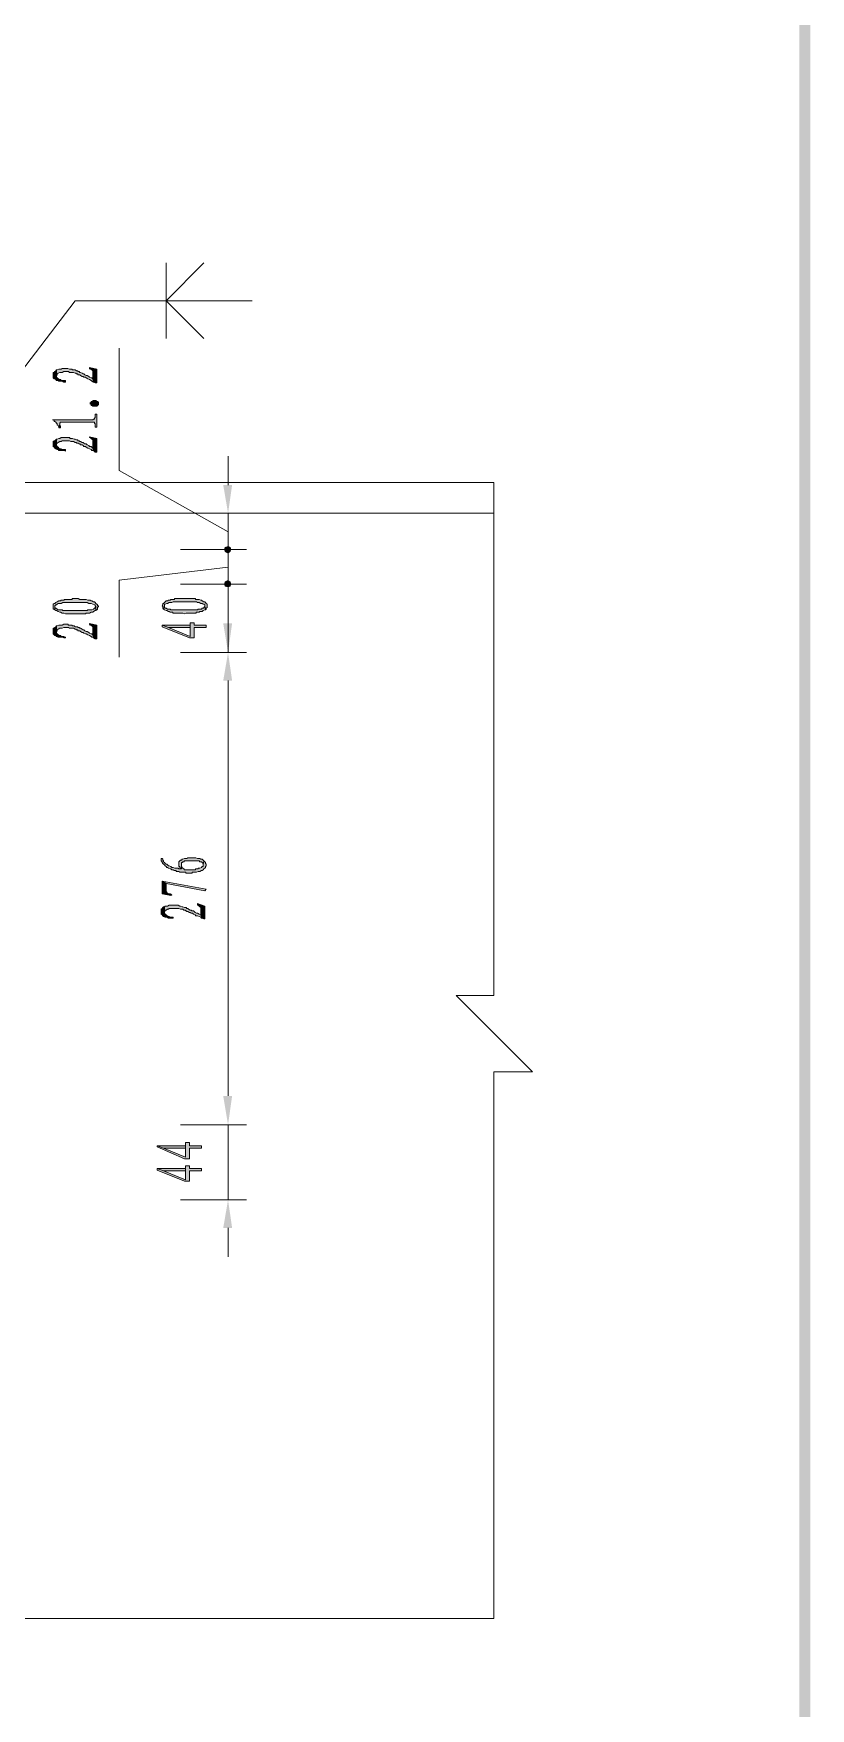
# Model space of a CAD drawing. Header units: millimetres. Extents: x 24 to 410, y 10 to 282.
# Drawn here: x 369.5 to 410.4, y 145.1 to 233.2 of the extents above; entities that cross this region are included whole.
import ezdxf

# ---------------------------------------------------------------- set-up
doc = ezdxf.new("R2010")
doc.units = ezdxf.units.MM

msp = doc.modelspace()

# ---------------------------------------------------------------- hatches: boundary and pattern name
h = msp.add_hatch(color=7)
h.dxf.hatch_style = 2
h.paths.add_polyline_path([(410.379333, 9.652), (409.786667, 281.643667), (410.379333, 282.236333)])
h = msp.add_hatch(color=7)
h.dxf.hatch_style = 2
h.paths.add_polyline_path([(409.786667, 10.244667), (410.379333, 9.652), (409.786667, 281.643667)])
h = msp.add_hatch(color=7)
h.dxf.hatch_style = 2
h.paths.add_polyline_path([(370.586, 215.222667), (370.586, 215.053333), (370.628333, 215.011), (370.670667, 215.011), (370.713, 214.968667), (370.755333, 214.926333), (370.84, 214.926333), (370.882333, 214.884), (371.051667, 214.884), (371.136333, 214.841667), (371.221, 214.841667), (371.221, 214.926333), (371.009333, 214.926333), (370.967, 214.968667), (370.882333, 214.968667), (370.882333, 215.011), (370.84, 215.011), (370.797667, 215.053333), (370.755333, 215.095667), (370.755333, 215.180333), (370.755333, 215.476667), (370.713, 215.434333), (370.670667, 215.392), (370.628333, 215.349667), (370.586, 215.349667), (370.586, 215.307333)])
h = msp.add_hatch(color=7)
h.dxf.hatch_style = 2
h.paths.add_polyline_path([(370.755333, 215.476667), (370.755333, 215.180333), (370.797667, 215.222667), (370.797667, 215.265), (370.84, 215.307333), (370.924667, 215.349667), (371.051667, 215.349667), (371.136333, 215.392), (371.390333, 215.392), (371.432667, 215.349667), (371.644333, 215.349667), (371.729, 215.307333), (371.771333, 215.307333), (371.813667, 215.265), (371.856, 215.265), (371.898333, 215.222667), (371.940667, 215.222667), (371.983, 215.222667), (372.025333, 215.180333), (372.11, 215.138), (372.152333, 215.138), (372.194667, 215.095667), (372.279333, 215.095667), (372.321667, 215.053333), (372.406333, 215.011), (372.491, 214.968667), (372.575667, 214.926333), (372.618, 214.884), (372.702667, 214.841667), (372.660333, 215.011), (372.618, 215.053333), (372.575667, 215.053333), (372.491, 215.095667), (372.448667, 215.138), (372.364, 215.180333), (372.321667, 215.180333), (372.237, 215.222667), (372.194667, 215.265), (372.152333, 215.265), (372.11, 215.307333), (372.025333, 215.349667), (371.983, 215.349667), (371.940667, 215.392), (371.898333, 215.392), (371.856, 215.434333), (371.813667, 215.434333), (371.729, 215.476667), (371.602, 215.476667), (371.559667, 215.519), (371.432667, 215.519), (371.348, 215.561333), (371.051667, 215.561333), (371.009333, 215.519), (370.882333, 215.519), (370.797667, 215.476667)])
h = msp.add_hatch(color=7)
h.dxf.hatch_style = 2
h.paths.add_polyline_path([(372.491, 215.603667), (372.491, 215.561333), (372.533333, 215.519), (372.575667, 215.519), (372.618, 215.476667), (372.660333, 215.434333), (372.660333, 215.011), (372.702667, 214.841667), (372.787333, 214.799333), (372.872, 214.799333), (372.872, 215.519)])
h = msp.add_hatch(color=7)
h.dxf.hatch_style = 2
h.paths.add_polyline_path([(372.956667, 213.783333), (372.956667, 213.656333), (372.914333, 213.614), (372.872, 213.571667), (372.660333, 213.571667), (372.618, 213.614), (372.575667, 213.614), (372.575667, 213.656333), (372.533333, 213.698667), (372.533333, 213.741), (372.575667, 213.783333), (372.575667, 213.825667), (372.618, 213.825667), (372.702667, 213.868), (372.829667, 213.868), (372.872, 213.825667), (372.914333, 213.825667)])
h = msp.add_hatch(color=7)
h.dxf.hatch_style = 2
h.paths.add_polyline_path([(370.543667, 212.852), (370.586, 212.852), (370.628333, 212.809667), (370.628333, 212.767333), (370.670667, 212.767333), (370.713, 212.725), (370.755333, 212.682667), (370.797667, 212.640333), (370.797667, 212.598), (370.84, 212.555667), (370.882333, 212.471), (370.882333, 212.428667), (370.924667, 212.640333), (370.924667, 212.682667), (370.967, 212.725), (372.745, 212.725), (372.745, 212.682667), (372.787333, 212.640333), (372.787333, 212.471), (372.872, 212.471), (372.872, 213.148333), (372.787333, 213.148333), (372.787333, 212.979), (372.745, 212.936667), (372.745, 212.894333), (372.702667, 212.894333), (372.660333, 212.852)])
h = msp.add_hatch(color=7)
h.dxf.hatch_style = 2
h.paths.add_polyline_path([(370.882333, 212.428667), (370.967, 212.428667), (370.967, 212.471), (370.967, 212.513333), (370.924667, 212.555667), (370.924667, 212.640333)])
h = msp.add_hatch(color=7)
h.dxf.hatch_style = 2
h.paths.add_polyline_path([(370.586, 211.582), (370.586, 211.455), (370.628333, 211.412667), (370.670667, 211.370333), (370.713, 211.328), (370.755333, 211.328), (370.797667, 211.285667), (370.84, 211.285667), (370.882333, 211.243333), (371.136333, 211.243333), (371.221, 211.201), (371.221, 211.285667), (371.136333, 211.285667), (371.094, 211.285667), (371.009333, 211.328), (370.967, 211.328), (370.882333, 211.370333), (370.84, 211.412667), (370.797667, 211.455), (370.755333, 211.497333), (370.755333, 211.539667), (370.755333, 211.836), (370.713, 211.793667), (370.670667, 211.751333), (370.628333, 211.751333), (370.586, 211.709)])
h = msp.add_hatch(color=7)
h.dxf.hatch_style = 2
h.paths.add_polyline_path([(370.755333, 211.836), (370.755333, 211.539667), (370.755333, 211.582), (370.797667, 211.624333), (370.84, 211.666667), (370.924667, 211.709), (371.009333, 211.709), (371.051667, 211.751333), (371.432667, 211.751333), (371.517333, 211.709), (371.644333, 211.709), (371.729, 211.666667), (371.813667, 211.666667), (371.813667, 211.624333), (371.898333, 211.624333), (371.940667, 211.582), (371.983, 211.582), (372.025333, 211.539667), (372.11, 211.539667), (372.152333, 211.497333), (372.194667, 211.455), (372.279333, 211.455), (372.321667, 211.412667), (372.406333, 211.370333), (372.491, 211.328), (372.575667, 211.285667), (372.618, 211.243333), (372.702667, 211.243333), (372.660333, 211.370333), (372.618, 211.412667), (372.575667, 211.455), (372.491, 211.455), (372.448667, 211.497333), (372.364, 211.539667), (372.321667, 211.582), (372.237, 211.582), (372.194667, 211.624333), (372.152333, 211.666667), (372.11, 211.666667), (372.025333, 211.709), (371.983, 211.709), (371.940667, 211.751333), (371.898333, 211.751333), (371.856, 211.793667), (371.813667, 211.793667), (371.729, 211.836), (371.686667, 211.836), (371.602, 211.878333), (371.475, 211.878333), (371.432667, 211.920667), (371.009333, 211.920667), (370.924667, 211.878333), (370.882333, 211.878333), (370.797667, 211.836)])
h = msp.add_hatch(color=7)
h.dxf.hatch_style = 2
h.paths.add_polyline_path([(372.491, 211.963), (372.491, 211.920667), (372.533333, 211.920667), (372.575667, 211.878333), (372.618, 211.836), (372.660333, 211.793667), (372.660333, 211.370333), (372.702667, 211.243333), (372.787333, 211.158667), (372.872, 211.158667), (372.872, 211.878333)])
h = msp.add_hatch(color=7)
h.dxf.hatch_style = 2
h.paths.add_polyline_path([(379.518333, 209.423), (379.984, 209.423), (379.772333, 207.941333)])
h = msp.add_hatch(color=7)
h.dxf.hatch_style = 2
h.paths.add_polyline_path([(379.603, 206.163333), (379.560667, 206.036333), (379.772333, 206.036333)])
h = msp.add_hatch(color=7)
h.dxf.hatch_style = 2
h.paths.add_polyline_path([(379.603, 206.163333), (379.560667, 206.036333), (379.772333, 206.036333)])
h = msp.add_hatch(color=7)
h.dxf.hatch_style = 2
h.paths.add_polyline_path([(379.772333, 206.205667), (379.603, 206.163333), (379.772333, 206.036333)])
h = msp.add_hatch(color=7)
h.dxf.hatch_style = 2
h.paths.add_polyline_path([(379.772333, 206.205667), (379.603, 206.163333), (379.772333, 206.036333)])
h = msp.add_hatch(color=7)
h.dxf.hatch_style = 2
h.paths.add_polyline_path([(379.899333, 206.163333), (379.772333, 206.205667), (379.772333, 206.036333)])
h = msp.add_hatch(color=7)
h.dxf.hatch_style = 2
h.paths.add_polyline_path([(379.899333, 206.163333), (379.772333, 206.205667), (379.772333, 206.036333)])
h = msp.add_hatch(color=7)
h.dxf.hatch_style = 2
h.paths.add_polyline_path([(379.941667, 206.036333), (379.899333, 206.163333), (379.772333, 206.036333)])
h = msp.add_hatch(color=7)
h.dxf.hatch_style = 2
h.paths.add_polyline_path([(379.941667, 206.036333), (379.899333, 206.163333), (379.772333, 206.036333)])
h = msp.add_hatch(color=7)
h.dxf.hatch_style = 2
h.paths.add_polyline_path([(379.560667, 206.036333), (379.603, 205.909333), (379.772333, 206.036333)])
h = msp.add_hatch(color=7)
h.dxf.hatch_style = 2
h.paths.add_polyline_path([(379.560667, 206.036333), (379.603, 205.909333), (379.772333, 206.036333)])
h = msp.add_hatch(color=7)
h.dxf.hatch_style = 2
h.paths.add_polyline_path([(379.603, 205.909333), (379.772333, 205.824667), (379.772333, 206.036333)])
h = msp.add_hatch(color=7)
h.dxf.hatch_style = 2
h.paths.add_polyline_path([(379.603, 205.909333), (379.772333, 205.824667), (379.772333, 206.036333)])
h = msp.add_hatch(color=7)
h.dxf.hatch_style = 2
h.paths.add_polyline_path([(379.772333, 205.824667), (379.899333, 205.909333), (379.772333, 206.036333)])
h = msp.add_hatch(color=7)
h.dxf.hatch_style = 2
h.paths.add_polyline_path([(379.899333, 205.909333), (379.941667, 206.036333), (379.772333, 206.036333)])
h = msp.add_hatch(color=7)
h.dxf.hatch_style = 2
h.paths.add_polyline_path([(379.772333, 205.824667), (379.899333, 205.909333), (379.772333, 206.036333)])
h = msp.add_hatch(color=7)
h.dxf.hatch_style = 2
h.paths.add_polyline_path([(379.899333, 205.909333), (379.941667, 206.036333), (379.772333, 206.036333)])
h = msp.add_hatch(color=7)
h.dxf.hatch_style = 2
h.paths.add_polyline_path([(379.772333, 204.427667), (379.603, 204.343), (379.772333, 204.216)])
h = msp.add_hatch(color=7)
h.dxf.hatch_style = 2
h.paths.add_polyline_path([(379.772333, 204.427667), (379.603, 204.343), (379.772333, 204.216)])
h = msp.add_hatch(color=7)
h.dxf.hatch_style = 2
h.paths.add_polyline_path([(379.899333, 204.343), (379.772333, 204.427667), (379.772333, 204.216)])
h = msp.add_hatch(color=7)
h.dxf.hatch_style = 2
h.paths.add_polyline_path([(379.899333, 204.343), (379.772333, 204.427667), (379.772333, 204.216)])
h = msp.add_hatch(color=7)
h.dxf.hatch_style = 2
h.paths.add_polyline_path([(379.603, 204.343), (379.560667, 204.216), (379.772333, 204.216)])
h = msp.add_hatch(color=7)
h.dxf.hatch_style = 2
h.paths.add_polyline_path([(379.603, 204.343), (379.560667, 204.216), (379.772333, 204.216)])
h = msp.add_hatch(color=7)
h.dxf.hatch_style = 2
h.paths.add_polyline_path([(379.560667, 204.216), (379.603, 204.089), (379.772333, 204.216)])
h = msp.add_hatch(color=7)
h.dxf.hatch_style = 2
h.paths.add_polyline_path([(379.560667, 204.216), (379.603, 204.089), (379.772333, 204.216)])
h = msp.add_hatch(color=7)
h.dxf.hatch_style = 2
h.paths.add_polyline_path([(379.603, 204.089), (379.772333, 204.046667), (379.772333, 204.216)])
h = msp.add_hatch(color=7)
h.dxf.hatch_style = 2
h.paths.add_polyline_path([(379.603, 204.089), (379.772333, 204.046667), (379.772333, 204.216)])
h = msp.add_hatch(color=7)
h.dxf.hatch_style = 2
h.paths.add_polyline_path([(379.941667, 204.216), (379.899333, 204.343), (379.772333, 204.216)])
h = msp.add_hatch(color=7)
h.dxf.hatch_style = 2
h.paths.add_polyline_path([(379.941667, 204.216), (379.899333, 204.343), (379.772333, 204.216)])
h = msp.add_hatch(color=7)
h.dxf.hatch_style = 2
h.paths.add_polyline_path([(379.772333, 204.046667), (379.899333, 204.089), (379.772333, 204.216)])
h = msp.add_hatch(color=7)
h.dxf.hatch_style = 2
h.paths.add_polyline_path([(379.899333, 204.089), (379.941667, 204.216), (379.772333, 204.216)])
h = msp.add_hatch(color=7)
h.dxf.hatch_style = 2
h.paths.add_polyline_path([(379.772333, 204.046667), (379.899333, 204.089), (379.772333, 204.216)])
h = msp.add_hatch(color=7)
h.dxf.hatch_style = 2
h.paths.add_polyline_path([(379.899333, 204.089), (379.941667, 204.216), (379.772333, 204.216)])
h = msp.add_hatch(color=7)
h.dxf.hatch_style = 2
h.paths.add_polyline_path([(370.586, 203.030667), (370.586, 202.903667), (370.628333, 202.903667), (370.670667, 202.861333), (370.670667, 203.073), (370.713, 203.115333), (370.755333, 203.115333), (370.797667, 203.157667), (370.84, 203.2), (371.009333, 203.2), (371.094, 203.242333), (371.729, 203.242333), (371.771333, 203.242333), (372.364, 203.242333), (372.448667, 203.2), (372.575667, 203.2), (372.660333, 203.157667), (372.745, 203.115333), (372.787333, 203.115333), (372.787333, 203.073), (372.829667, 203.030667), (372.829667, 202.819), (372.872, 202.861333), (372.914333, 202.903667), (372.914333, 202.988333), (372.956667, 203.030667), (372.956667, 203.073), (372.914333, 203.073), (372.914333, 203.115333), (372.872, 203.157667), (372.829667, 203.2), (372.787333, 203.242333), (372.745, 203.284667), (372.702667, 203.284667), (372.618, 203.327), (372.575667, 203.327), (372.533333, 203.369333), (372.406333, 203.369333), (372.321667, 203.411667), (371.983, 203.411667), (371.898333, 203.454), (371.602, 203.454), (371.559667, 203.411667), (371.178667, 203.411667), (371.136333, 203.369333), (371.009333, 203.369333), (370.967, 203.327), (370.882333, 203.327), (370.797667, 203.284667), (370.713, 203.242333), (370.670667, 203.2), (370.628333, 203.2), (370.586, 203.157667)])
h = msp.add_hatch(color=7)
h.dxf.hatch_style = 2
h.paths.add_polyline_path([(370.670667, 202.861333), (370.713, 202.819), (370.755333, 202.819), (370.84, 202.776667), (370.924667, 202.734333), (370.967, 202.734333), (371.051667, 202.692), (371.136333, 202.692), (371.221, 202.649667), (372.279333, 202.649667), (372.321667, 202.692), (372.406333, 202.692), (372.491, 202.692), (372.575667, 202.734333), (372.660333, 202.734333), (372.702667, 202.776667), (372.787333, 202.819), (372.829667, 202.819), (372.829667, 203.030667), (372.787333, 202.988333), (372.787333, 202.946), (372.745, 202.946), (372.702667, 202.903667), (372.618, 202.861333), (372.406333, 202.861333), (372.364, 202.819), (371.094, 202.819), (371.051667, 202.861333), (370.84, 202.861333), (370.797667, 202.903667), (370.713, 202.946), (370.670667, 202.988333), (370.670667, 203.030667)])
h = msp.add_hatch(color=7)
h.dxf.hatch_style = 2
h.paths.add_polyline_path([(376.301, 203.073), (376.343333, 203.030667), (376.343333, 202.946), (376.385667, 202.903667), (376.428, 203.073), (376.428, 203.157667), (376.470333, 203.157667), (376.555, 203.2), (376.597333, 203.2), (376.682, 203.242333), (376.809, 203.242333), (376.893667, 203.284667), (377.486333, 203.284667), (377.528667, 203.284667), (378.121333, 203.284667), (378.163667, 203.242333), (378.248333, 203.242333), (378.333, 203.2), (378.417667, 203.2), (378.46, 203.157667), (378.502333, 203.157667), (378.544667, 203.115333), (378.544667, 203.073), (378.587, 202.861333), (378.629333, 202.903667), (378.629333, 202.946), (378.671667, 202.988333), (378.671667, 203.157667), (378.629333, 203.2), (378.587, 203.242333), (378.544667, 203.284667), (378.502333, 203.284667), (378.417667, 203.327), (378.375333, 203.369333), (378.333, 203.369333), (378.248333, 203.411667), (378.079, 203.411667), (378.036667, 203.454), (376.978333, 203.454), (376.936, 203.411667), (376.766667, 203.411667), (376.724333, 203.369333), (376.639667, 203.369333), (376.597333, 203.327), (376.512667, 203.327), (376.470333, 203.284667), (376.428, 203.242333), (376.385667, 203.2), (376.343333, 203.2), (376.343333, 203.157667), (376.343333, 203.115333)])
h = msp.add_hatch(color=7)
h.dxf.hatch_style = 2
h.paths.add_polyline_path([(376.385667, 202.903667), (376.428, 202.861333), (376.512667, 202.819), (376.555, 202.819), (376.639667, 202.776667), (376.682, 202.776667), (376.724333, 202.734333), (376.851333, 202.734333), (376.893667, 202.692), (377.401667, 202.692), (377.486333, 202.649667), (377.571, 202.692), (378.079, 202.692), (378.121333, 202.734333), (378.248333, 202.734333), (378.290667, 202.776667), (378.417667, 202.776667), (378.46, 202.819), (378.544667, 202.861333), (378.587, 202.861333), (378.544667, 203.073), (378.544667, 203.030667), (378.502333, 202.988333), (378.502333, 202.946), (378.417667, 202.946), (378.375333, 202.903667), (378.206, 202.903667), (378.163667, 202.861333), (376.766667, 202.861333), (376.724333, 202.903667), (376.597333, 202.903667), (376.512667, 202.946), (376.470333, 202.946), (376.428, 202.988333), (376.428, 203.073)])
h = msp.add_hatch(color=7)
h.dxf.hatch_style = 2
h.paths.add_polyline_path([(370.586, 201.760667), (370.586, 201.591333), (370.628333, 201.549), (370.670667, 201.506667), (370.713, 201.506667), (370.755333, 201.464333), (370.797667, 201.464333), (370.84, 201.422), (371.051667, 201.422), (371.136333, 201.379667), (371.221, 201.379667), (371.221, 201.422), (371.136333, 201.464333), (371.009333, 201.464333), (370.967, 201.506667), (370.882333, 201.506667), (370.882333, 201.549), (370.84, 201.549), (370.797667, 201.591333), (370.755333, 201.633667), (370.755333, 201.718333), (370.755333, 202.014667), (370.713, 201.972333), (370.670667, 201.93), (370.628333, 201.887667), (370.586, 201.887667), (370.586, 201.845333)])
h = msp.add_hatch(color=7)
h.dxf.hatch_style = 2
h.paths.add_polyline_path([(370.755333, 202.014667), (370.755333, 201.718333), (370.797667, 201.760667), (370.797667, 201.803), (370.84, 201.845333), (370.924667, 201.887667), (371.051667, 201.887667), (371.136333, 201.93), (371.390333, 201.93), (371.432667, 201.887667), (371.644333, 201.887667), (371.729, 201.845333), (371.771333, 201.845333), (371.813667, 201.803), (371.856, 201.803), (371.898333, 201.760667), (371.940667, 201.760667), (371.983, 201.760667), (372.025333, 201.718333), (372.11, 201.676), (372.152333, 201.676), (372.194667, 201.633667), (372.279333, 201.591333), (372.321667, 201.591333), (372.406333, 201.549), (372.491, 201.506667), (372.575667, 201.464333), (372.618, 201.422), (372.702667, 201.379667), (372.660333, 201.549), (372.618, 201.591333), (372.575667, 201.591333), (372.491, 201.633667), (372.448667, 201.676), (372.364, 201.718333), (372.321667, 201.718333), (372.237, 201.760667), (372.194667, 201.803), (372.152333, 201.803), (372.11, 201.845333), (372.025333, 201.887667), (371.983, 201.887667), (371.940667, 201.93), (371.898333, 201.93), (371.856, 201.972333), (371.729, 201.972333), (371.686667, 202.014667), (371.602, 202.014667), (371.559667, 202.057), (371.390333, 202.057), (371.348, 202.099333), (371.136333, 202.099333), (371.051667, 202.057), (370.882333, 202.057), (370.797667, 202.014667)])
h = msp.add_hatch(color=7)
h.dxf.hatch_style = 2
h.paths.add_polyline_path([(372.491, 202.141667), (372.491, 202.099333), (372.533333, 202.057), (372.575667, 202.057), (372.618, 202.014667), (372.660333, 201.972333), (372.660333, 201.549), (372.702667, 201.379667), (372.787333, 201.337333), (372.872, 201.337333), (372.872, 202.057)])
h = msp.add_hatch(color=7)
h.dxf.hatch_style = 2
h.paths.add_polyline_path([(376.301, 202.057), (376.301, 201.972333), (377.740333, 201.379667), (377.994333, 201.379667), (377.994333, 201.93), (378.629333, 201.93), (378.629333, 202.057), (377.994333, 202.057), (377.994333, 202.184), (377.782667, 202.184), (377.782667, 202.057), (377.782667, 201.464333), (376.639667, 201.93)])
h = msp.add_hatch(color=7)
h.dxf.hatch_style = 2
h.paths.add_polyline_path([(376.301, 202.057), (376.639667, 201.93), (377.782667, 201.93), (377.782667, 201.464333), (377.782667, 202.057)])
h = msp.add_hatch(color=7)
h.dxf.hatch_style = 2
h.paths.add_polyline_path([(379.518333, 202.141667), (379.984, 202.141667), (379.772333, 200.617667)])
h = msp.add_hatch(color=7)
h.dxf.hatch_style = 2
h.paths.add_polyline_path([(379.518333, 199.136), (379.984, 199.136), (379.772333, 200.617667)])
h = msp.add_hatch(color=7)
h.dxf.hatch_style = 2
h.paths.add_polyline_path([(376.258667, 189.780333), (376.258667, 189.653333), (376.301, 189.611), (376.301, 189.568667), (376.343333, 189.526333), (376.385667, 189.484), (376.428, 189.441667), (376.470333, 189.399333), (376.512667, 189.357), (376.555, 189.314667), (376.597333, 189.314667), (376.639667, 189.272333), (376.724333, 189.23), (376.766667, 189.23), (376.809, 189.187667), (376.893667, 189.187667), (376.936, 189.145333), (377.020667, 189.145333), (377.063, 189.103), (377.19, 189.103), (377.232333, 189.060667), (377.317, 189.060667), (377.401667, 189.060667), (377.528667, 189.060667), (377.571, 189.018333), (377.867333, 189.018333), (377.909667, 189.060667), (378.121333, 189.060667), (378.206, 189.103), (378.290667, 189.103), (378.375333, 189.145333), (378.417667, 189.145333), (378.46, 189.187667), (378.502333, 189.23), (378.544667, 189.272333), (378.587, 189.314667), (378.587, 189.357), (378.629333, 189.399333), (378.629333, 189.484), (378.587, 189.526333), (378.587, 189.568667), (378.544667, 189.611), (378.502333, 189.653333), (378.46, 189.441667), (378.46, 189.357), (378.417667, 189.357), (378.375333, 189.314667), (378.290667, 189.272333), (378.206, 189.272333), (378.206, 189.23), (378.079, 189.23), (378.036667, 189.187667), (377.486333, 189.187667), (377.444, 189.23), (377.401667, 189.272333), (377.359333, 189.272333), (377.359333, 189.314667), (377.317, 189.357), (377.317, 189.484), (377.317, 189.23), (377.19, 189.23), (377.147667, 189.272333), (376.978333, 189.272333), (376.893667, 189.314667), (376.809, 189.314667), (376.766667, 189.357), (376.682, 189.399333), (376.639667, 189.399333), (376.597333, 189.441667), (376.555, 189.484), (376.512667, 189.484), (376.470333, 189.526333), (376.428, 189.568667), (376.385667, 189.611), (376.385667, 189.653333), (376.343333, 189.695667), (376.343333, 189.738), (376.301, 189.780333)])
h = msp.add_hatch(color=7)
h.dxf.hatch_style = 2
h.paths.add_polyline_path([(377.19, 189.526333), (377.19, 189.357), (377.232333, 189.357), (377.232333, 189.314667), (377.274667, 189.272333), (377.317, 189.23), (377.317, 189.568667), (377.359333, 189.568667), (377.401667, 189.611), (377.444, 189.611), (377.486333, 189.653333), (378.248333, 189.653333), (378.290667, 189.611), (378.375333, 189.611), (378.417667, 189.568667), (378.46, 189.526333), (378.46, 189.441667), (378.502333, 189.653333), (378.46, 189.695667), (378.417667, 189.738), (378.333, 189.738), (378.290667, 189.780333), (378.163667, 189.780333), (378.079, 189.822667), (377.655667, 189.822667), (377.613333, 189.780333), (377.486333, 189.780333), (377.401667, 189.738), (377.359333, 189.738), (377.317, 189.695667), (377.274667, 189.695667), (377.232333, 189.653333), (377.19, 189.611)])
h = msp.add_hatch(color=7)
h.dxf.hatch_style = 2
h.paths.add_polyline_path([(376.301, 188.595), (376.301, 187.917667), (376.766667, 187.833), (376.809, 187.875333), (376.724333, 187.917667), (376.639667, 187.917667), (376.597333, 187.96), (376.555, 187.96), (376.555, 188.002333), (376.512667, 188.044667), (376.512667, 188.468)])
h = msp.add_hatch(color=7)
h.dxf.hatch_style = 2
h.paths.add_polyline_path([(376.301, 188.595), (376.512667, 188.468), (378.544667, 188.087), (378.629333, 188.171667)])
h = msp.add_hatch(color=7)
h.dxf.hatch_style = 2
h.paths.add_polyline_path([(376.258667, 186.986333), (376.258667, 186.859333), (376.301, 186.817), (376.343333, 186.774667), (376.385667, 186.732333), (376.428, 186.732333), (376.470333, 186.69), (376.555, 186.69), (376.639667, 186.647667), (376.893667, 186.647667), (376.893667, 186.69), (376.766667, 186.69), (376.682, 186.732333), (376.639667, 186.732333), (376.597333, 186.774667), (376.555, 186.774667), (376.512667, 186.817), (376.470333, 186.859333), (376.428, 186.901667), (376.428, 186.944), (376.428, 187.240333), (376.385667, 187.240333), (376.343333, 187.198), (376.301, 187.155667), (376.258667, 187.113333)])
h = msp.add_hatch(color=7)
h.dxf.hatch_style = 2
h.paths.add_polyline_path([(376.428, 187.240333), (376.428, 186.944), (376.428, 186.986333), (376.470333, 187.028667), (376.470333, 187.071), (376.512667, 187.071), (376.597333, 187.113333), (376.639667, 187.113333), (376.682, 187.155667), (377.19, 187.155667), (377.274667, 187.113333), (377.401667, 187.113333), (377.444, 187.071), (377.528667, 187.071), (377.528667, 187.028667), (377.571, 187.028667), (377.613333, 186.986333), (377.655667, 186.986333), (377.740333, 186.944), (377.782667, 186.944), (377.825, 186.901667), (377.909667, 186.901667), (377.952, 186.859333), (378.036667, 186.817), (378.079, 186.774667), (378.163667, 186.774667), (378.248333, 186.732333), (378.333, 186.69), (378.375333, 186.647667), (378.333, 186.817), (378.248333, 186.859333), (378.163667, 186.901667), (378.121333, 186.901667), (378.036667, 186.944), (377.994333, 186.986333), (377.952, 187.028667), (377.867333, 187.028667), (377.825, 187.071), (377.782667, 187.071), (377.698, 187.113333), (377.655667, 187.155667), (377.613333, 187.155667), (377.571, 187.198), (377.486333, 187.198), (377.401667, 187.240333), (377.359333, 187.240333), (377.274667, 187.282667), (377.232333, 187.282667), (377.147667, 187.325), (376.682, 187.325), (376.597333, 187.282667), (376.470333, 187.282667)])
h = msp.add_hatch(color=7)
h.dxf.hatch_style = 2
h.paths.add_polyline_path([(378.163667, 187.409667), (378.163667, 187.325), (378.206, 187.325), (378.248333, 187.282667), (378.290667, 187.240333), (378.333, 187.198), (378.333, 186.817), (378.375333, 186.647667), (378.502333, 186.605333), (378.544667, 186.605333), (378.544667, 187.282667)])
h = msp.add_hatch(color=7)
h.dxf.hatch_style = 2
h.paths.add_polyline_path([(379.518333, 177.292), (379.984, 177.292), (379.772333, 175.768)])
h = msp.add_hatch(color=7)
h.dxf.hatch_style = 2
h.paths.add_polyline_path([(379.518333, 177.292), (379.984, 177.292), (379.772333, 175.768)])
h = msp.add_hatch(color=7)
h.dxf.hatch_style = 2
h.paths.add_polyline_path([(376.047, 174.667333), (376.047, 174.625), (377.486333, 173.99), (377.740333, 173.99), (377.740333, 174.540333), (378.375333, 174.540333), (378.375333, 174.667333), (377.740333, 174.667333), (377.740333, 174.836667), (377.528667, 174.836667), (377.528667, 174.667333), (377.528667, 174.074667), (376.385667, 174.540333)])
h = msp.add_hatch(color=7)
h.dxf.hatch_style = 2
h.paths.add_polyline_path([(376.047, 174.667333), (376.385667, 174.540333), (377.528667, 174.540333), (377.528667, 174.074667), (377.528667, 174.667333)])
h = msp.add_hatch(color=7)
h.dxf.hatch_style = 2
h.paths.add_polyline_path([(376.047, 173.482), (376.047, 173.397333), (377.486333, 172.804667), (377.740333, 172.804667), (377.740333, 173.355), (378.375333, 173.355), (378.375333, 173.482), (377.740333, 173.482), (377.740333, 173.609), (377.528667, 173.609), (377.528667, 173.482), (377.528667, 172.889333), (376.385667, 173.355)])
h = msp.add_hatch(color=7)
h.dxf.hatch_style = 2
h.paths.add_polyline_path([(376.047, 173.482), (376.385667, 173.355), (377.528667, 173.355), (377.528667, 172.889333), (377.528667, 173.482)])
h = msp.add_hatch(color=7)
h.dxf.hatch_style = 2
h.paths.add_polyline_path([(379.518333, 170.349333), (379.984, 170.349333), (379.772333, 171.831)])

# ---------------------------------------------------------------- linework, layer by layer
at = {"color": 7, "lineweight": 0}
for points in [[(378.502333, 217.127667), (376.512667, 219.117333), (376.512667, 221.107)], [(378.502333, 221.107), (376.512667, 219.117333)], [(366.818333, 212.682667), (371.729, 219.117333), (381.042333, 219.117333)], [(376.512667, 217.127667), (376.512667, 219.117333), (378.502333, 219.117333)], [(379.772333, 206.967667), (374.057333, 210.185), (374.057333, 216.619667)], [(379.772333, 209.423), (379.772333, 210.947)], [(393.742333, 209.55), (285.75, 209.55)], [(393.742333, 209.55), (393.742333, 182.583667)], [(393.742333, 207.941333), (285.75, 207.941333)], [(377.274667, 207.941333), (380.746, 207.941333)], [(379.772333, 206.036333), (379.772333, 207.518)], [(377.274667, 206.036333), (380.746, 206.036333)], [(377.274667, 206.036333), (380.746, 206.036333)], [(379.772333, 206.036333), (379.772333, 204.512333)], [(379.772333, 205.105), (374.057333, 204.427667), (374.057333, 200.363667)], [(377.274667, 204.216), (380.746, 204.216)], [(377.274667, 204.216), (380.746, 204.216)], [(379.772333, 202.141667), (379.772333, 204.216)], [(379.772333, 204.216), (379.772333, 202.734333)], [(379.772333, 202.226333), (379.772333, 200.617667)], [(377.274667, 200.617667), (380.746, 200.617667)], [(377.274667, 200.617667), (380.746, 200.617667)], [(379.772333, 177.292), (379.772333, 199.136)], [(393.742333, 178.562), (395.774333, 178.562), (391.752667, 182.583667), (393.742333, 182.583667)], [(379.772333, 177.292), (379.772333, 178.773667)], [(393.742333, 178.562), (393.742333, 149.817667)], [(377.274667, 175.768), (380.746, 175.768)], [(377.274667, 175.768), (380.746, 175.768)], [(379.772333, 171.831), (379.772333, 175.768)], [(377.274667, 171.831), (380.746, 171.831)], [(379.772333, 170.349333), (379.772333, 168.825333)], [(341.799333, 149.817667), (393.742333, 149.817667)]]:
    msp.add_lwpolyline(points, dxfattribs=at)
for points in [[(370.586, 215.222667), (370.586, 215.053333), (370.628333, 215.011), (370.670667, 215.011), (370.713, 214.968667), (370.755333, 214.926333), (370.84, 214.926333), (370.882333, 214.884), (371.051667, 214.884), (371.136333, 214.841667), (371.221, 214.841667), (371.221, 214.926333), (371.009333, 214.926333), (370.967, 214.968667), (370.882333, 214.968667), (370.882333, 215.011), (370.84, 215.011), (370.797667, 215.053333), (370.755333, 215.095667), (370.755333, 215.180333), (370.755333, 215.476667), (370.713, 215.434333), (370.670667, 215.392), (370.628333, 215.349667), (370.586, 215.349667), (370.586, 215.307333)], [(370.755333, 215.476667), (370.755333, 215.180333), (370.797667, 215.222667), (370.797667, 215.265), (370.84, 215.307333), (370.924667, 215.349667), (371.051667, 215.349667), (371.136333, 215.392), (371.390333, 215.392), (371.432667, 215.349667), (371.644333, 215.349667), (371.729, 215.307333), (371.771333, 215.307333), (371.813667, 215.265), (371.856, 215.265), (371.898333, 215.222667), (371.940667, 215.222667), (371.983, 215.222667), (372.025333, 215.180333), (372.11, 215.138), (372.152333, 215.138), (372.194667, 215.095667), (372.279333, 215.095667), (372.321667, 215.053333), (372.406333, 215.011), (372.491, 214.968667), (372.575667, 214.926333), (372.618, 214.884), (372.702667, 214.841667), (372.660333, 215.011), (372.618, 215.053333), (372.575667, 215.053333), (372.491, 215.095667), (372.448667, 215.138), (372.364, 215.180333), (372.321667, 215.180333), (372.237, 215.222667), (372.194667, 215.265), (372.152333, 215.265), (372.11, 215.307333), (372.025333, 215.349667), (371.983, 215.349667), (371.940667, 215.392), (371.898333, 215.392), (371.856, 215.434333), (371.813667, 215.434333), (371.729, 215.476667), (371.602, 215.476667), (371.559667, 215.519), (371.432667, 215.519), (371.348, 215.561333), (371.051667, 215.561333), (371.009333, 215.519), (370.882333, 215.519), (370.797667, 215.476667)], [(372.491, 215.603667), (372.491, 215.561333), (372.533333, 215.519), (372.575667, 215.519), (372.618, 215.476667), (372.660333, 215.434333), (372.660333, 215.011), (372.702667, 214.841667), (372.787333, 214.799333), (372.872, 214.799333), (372.872, 215.519)], [(372.956667, 213.783333), (372.956667, 213.656333), (372.914333, 213.614), (372.872, 213.571667), (372.660333, 213.571667), (372.618, 213.614), (372.575667, 213.614), (372.575667, 213.656333), (372.533333, 213.698667), (372.533333, 213.741), (372.575667, 213.783333), (372.575667, 213.825667), (372.618, 213.825667), (372.702667, 213.868), (372.829667, 213.868), (372.872, 213.825667), (372.914333, 213.825667)], [(370.543667, 212.852), (370.586, 212.852), (370.628333, 212.809667), (370.628333, 212.767333), (370.670667, 212.767333), (370.713, 212.725), (370.755333, 212.682667), (370.797667, 212.640333), (370.797667, 212.598), (370.84, 212.555667), (370.882333, 212.471), (370.882333, 212.428667), (370.924667, 212.640333), (370.924667, 212.682667), (370.967, 212.725), (372.745, 212.725), (372.745, 212.682667), (372.787333, 212.640333), (372.787333, 212.471), (372.872, 212.471), (372.872, 213.148333), (372.787333, 213.148333), (372.787333, 212.979), (372.745, 212.936667), (372.745, 212.894333), (372.702667, 212.894333), (372.660333, 212.852)], [(370.882333, 212.428667), (370.967, 212.428667), (370.967, 212.471), (370.967, 212.513333), (370.924667, 212.555667), (370.924667, 212.640333)], [(370.586, 211.582), (370.586, 211.455), (370.628333, 211.412667), (370.670667, 211.370333), (370.713, 211.328), (370.755333, 211.328), (370.797667, 211.285667), (370.84, 211.285667), (370.882333, 211.243333), (371.136333, 211.243333), (371.221, 211.201), (371.221, 211.285667), (371.136333, 211.285667), (371.094, 211.285667), (371.009333, 211.328), (370.967, 211.328), (370.882333, 211.370333), (370.84, 211.412667), (370.797667, 211.455), (370.755333, 211.497333), (370.755333, 211.539667), (370.755333, 211.836), (370.713, 211.793667), (370.670667, 211.751333), (370.628333, 211.751333), (370.586, 211.709)], [(370.755333, 211.836), (370.755333, 211.539667), (370.755333, 211.582), (370.797667, 211.624333), (370.84, 211.666667), (370.924667, 211.709), (371.009333, 211.709), (371.051667, 211.751333), (371.432667, 211.751333), (371.517333, 211.709), (371.644333, 211.709), (371.729, 211.666667), (371.813667, 211.666667), (371.813667, 211.624333), (371.898333, 211.624333), (371.940667, 211.582), (371.983, 211.582), (372.025333, 211.539667), (372.11, 211.539667), (372.152333, 211.497333), (372.194667, 211.455), (372.279333, 211.455), (372.321667, 211.412667), (372.406333, 211.370333), (372.491, 211.328), (372.575667, 211.285667), (372.618, 211.243333), (372.702667, 211.243333), (372.660333, 211.370333), (372.618, 211.412667), (372.575667, 211.455), (372.491, 211.455), (372.448667, 211.497333), (372.364, 211.539667), (372.321667, 211.582), (372.237, 211.582), (372.194667, 211.624333), (372.152333, 211.666667), (372.11, 211.666667), (372.025333, 211.709), (371.983, 211.709), (371.940667, 211.751333), (371.898333, 211.751333), (371.856, 211.793667), (371.813667, 211.793667), (371.729, 211.836), (371.686667, 211.836), (371.602, 211.878333), (371.475, 211.878333), (371.432667, 211.920667), (371.009333, 211.920667), (370.924667, 211.878333), (370.882333, 211.878333), (370.797667, 211.836)], [(372.491, 211.963), (372.491, 211.920667), (372.533333, 211.920667), (372.575667, 211.878333), (372.618, 211.836), (372.660333, 211.793667), (372.660333, 211.370333), (372.702667, 211.243333), (372.787333, 211.158667), (372.872, 211.158667), (372.872, 211.878333)], [(379.772333, 206.036333), (379.772333, 207.941333)], [(379.772333, 204.216), (379.772333, 206.036333)], [(370.586, 203.030667), (370.586, 202.903667), (370.628333, 202.903667), (370.670667, 202.861333), (370.670667, 203.073), (370.713, 203.115333), (370.755333, 203.115333), (370.797667, 203.157667), (370.84, 203.2), (371.009333, 203.2), (371.094, 203.242333), (371.729, 203.242333), (371.771333, 203.242333), (372.364, 203.242333), (372.448667, 203.2), (372.575667, 203.2), (372.660333, 203.157667), (372.745, 203.115333), (372.787333, 203.115333), (372.787333, 203.073), (372.829667, 203.030667), (372.829667, 202.819), (372.872, 202.861333), (372.914333, 202.903667), (372.914333, 202.988333), (372.956667, 203.030667), (372.956667, 203.073), (372.914333, 203.073), (372.914333, 203.115333), (372.872, 203.157667), (372.829667, 203.2), (372.787333, 203.242333), (372.745, 203.284667), (372.702667, 203.284667), (372.618, 203.327), (372.575667, 203.327), (372.533333, 203.369333), (372.406333, 203.369333), (372.321667, 203.411667), (371.983, 203.411667), (371.898333, 203.454), (371.602, 203.454), (371.559667, 203.411667), (371.178667, 203.411667), (371.136333, 203.369333), (371.009333, 203.369333), (370.967, 203.327), (370.882333, 203.327), (370.797667, 203.284667), (370.713, 203.242333), (370.670667, 203.2), (370.628333, 203.2), (370.586, 203.157667)], [(370.670667, 202.861333), (370.713, 202.819), (370.755333, 202.819), (370.84, 202.776667), (370.924667, 202.734333), (370.967, 202.734333), (371.051667, 202.692), (371.136333, 202.692), (371.221, 202.649667), (372.279333, 202.649667), (372.321667, 202.692), (372.406333, 202.692), (372.491, 202.692), (372.575667, 202.734333), (372.660333, 202.734333), (372.702667, 202.776667), (372.787333, 202.819), (372.829667, 202.819), (372.829667, 203.030667), (372.787333, 202.988333), (372.787333, 202.946), (372.745, 202.946), (372.702667, 202.903667), (372.618, 202.861333), (372.406333, 202.861333), (372.364, 202.819), (371.094, 202.819), (371.051667, 202.861333), (370.84, 202.861333), (370.797667, 202.903667), (370.713, 202.946), (370.670667, 202.988333), (370.670667, 203.030667)], [(376.301, 203.073), (376.343333, 203.030667), (376.343333, 202.946), (376.385667, 202.903667), (376.428, 203.073), (376.428, 203.157667), (376.470333, 203.157667), (376.555, 203.2), (376.597333, 203.2), (376.682, 203.242333), (376.809, 203.242333), (376.893667, 203.284667), (377.486333, 203.284667), (377.528667, 203.284667), (378.121333, 203.284667), (378.163667, 203.242333), (378.248333, 203.242333), (378.333, 203.2), (378.417667, 203.2), (378.46, 203.157667), (378.502333, 203.157667), (378.544667, 203.115333), (378.544667, 203.073), (378.587, 202.861333), (378.629333, 202.903667), (378.629333, 202.946), (378.671667, 202.988333), (378.671667, 203.157667), (378.629333, 203.2), (378.587, 203.242333), (378.544667, 203.284667), (378.502333, 203.284667), (378.417667, 203.327), (378.375333, 203.369333), (378.333, 203.369333), (378.248333, 203.411667), (378.079, 203.411667), (378.036667, 203.454), (376.978333, 203.454), (376.936, 203.411667), (376.766667, 203.411667), (376.724333, 203.369333), (376.639667, 203.369333), (376.597333, 203.327), (376.512667, 203.327), (376.470333, 203.284667), (376.428, 203.242333), (376.385667, 203.2), (376.343333, 203.2), (376.343333, 203.157667), (376.343333, 203.115333)], [(376.385667, 202.903667), (376.428, 202.861333), (376.512667, 202.819), (376.555, 202.819), (376.639667, 202.776667), (376.682, 202.776667), (376.724333, 202.734333), (376.851333, 202.734333), (376.893667, 202.692), (377.401667, 202.692), (377.486333, 202.649667), (377.571, 202.692), (378.079, 202.692), (378.121333, 202.734333), (378.248333, 202.734333), (378.290667, 202.776667), (378.417667, 202.776667), (378.46, 202.819), (378.544667, 202.861333), (378.587, 202.861333), (378.544667, 203.073), (378.544667, 203.030667), (378.502333, 202.988333), (378.502333, 202.946), (378.417667, 202.946), (378.375333, 202.903667), (378.206, 202.903667), (378.163667, 202.861333), (376.766667, 202.861333), (376.724333, 202.903667), (376.597333, 202.903667), (376.512667, 202.946), (376.470333, 202.946), (376.428, 202.988333), (376.428, 203.073)], [(370.586, 201.760667), (370.586, 201.591333), (370.628333, 201.549), (370.670667, 201.506667), (370.713, 201.506667), (370.755333, 201.464333), (370.797667, 201.464333), (370.84, 201.422), (371.051667, 201.422), (371.136333, 201.379667), (371.221, 201.379667), (371.221, 201.422), (371.136333, 201.464333), (371.009333, 201.464333), (370.967, 201.506667), (370.882333, 201.506667), (370.882333, 201.549), (370.84, 201.549), (370.797667, 201.591333), (370.755333, 201.633667), (370.755333, 201.718333), (370.755333, 202.014667), (370.713, 201.972333), (370.670667, 201.93), (370.628333, 201.887667), (370.586, 201.887667), (370.586, 201.845333)], [(370.755333, 202.014667), (370.755333, 201.718333), (370.797667, 201.760667), (370.797667, 201.803), (370.84, 201.845333), (370.924667, 201.887667), (371.051667, 201.887667), (371.136333, 201.93), (371.390333, 201.93), (371.432667, 201.887667), (371.644333, 201.887667), (371.729, 201.845333), (371.771333, 201.845333), (371.813667, 201.803), (371.856, 201.803), (371.898333, 201.760667), (371.940667, 201.760667), (371.983, 201.760667), (372.025333, 201.718333), (372.11, 201.676), (372.152333, 201.676), (372.194667, 201.633667), (372.279333, 201.591333), (372.321667, 201.591333), (372.406333, 201.549), (372.491, 201.506667), (372.575667, 201.464333), (372.618, 201.422), (372.702667, 201.379667), (372.660333, 201.549), (372.618, 201.591333), (372.575667, 201.591333), (372.491, 201.633667), (372.448667, 201.676), (372.364, 201.718333), (372.321667, 201.718333), (372.237, 201.760667), (372.194667, 201.803), (372.152333, 201.803), (372.11, 201.845333), (372.025333, 201.887667), (371.983, 201.887667), (371.940667, 201.93), (371.898333, 201.93), (371.856, 201.972333), (371.729, 201.972333), (371.686667, 202.014667), (371.602, 202.014667), (371.559667, 202.057), (371.390333, 202.057), (371.348, 202.099333), (371.136333, 202.099333), (371.051667, 202.057), (370.882333, 202.057), (370.797667, 202.014667)], [(372.491, 202.141667), (372.491, 202.099333), (372.533333, 202.057), (372.575667, 202.057), (372.618, 202.014667), (372.660333, 201.972333), (372.660333, 201.549), (372.702667, 201.379667), (372.787333, 201.337333), (372.872, 201.337333), (372.872, 202.057)], [(376.301, 202.057), (376.301, 201.972333), (377.740333, 201.379667), (377.994333, 201.379667), (377.994333, 201.93), (378.629333, 201.93), (378.629333, 202.057), (377.994333, 202.057), (377.994333, 202.184), (377.782667, 202.184), (377.782667, 202.057), (377.782667, 201.464333), (376.639667, 201.93)], [(376.301, 202.057), (376.639667, 201.93), (377.782667, 201.93), (377.782667, 201.464333), (377.782667, 202.057)], [(376.258667, 189.780333), (376.258667, 189.653333), (376.301, 189.611), (376.301, 189.568667), (376.343333, 189.526333), (376.385667, 189.484), (376.428, 189.441667), (376.470333, 189.399333), (376.512667, 189.357), (376.555, 189.314667), (376.597333, 189.314667), (376.639667, 189.272333), (376.724333, 189.23), (376.766667, 189.23), (376.809, 189.187667), (376.893667, 189.187667), (376.936, 189.145333), (377.020667, 189.145333), (377.063, 189.103), (377.19, 189.103), (377.232333, 189.060667), (377.317, 189.060667), (377.401667, 189.060667), (377.528667, 189.060667), (377.571, 189.018333), (377.867333, 189.018333), (377.909667, 189.060667), (378.121333, 189.060667), (378.206, 189.103), (378.290667, 189.103), (378.375333, 189.145333), (378.417667, 189.145333), (378.46, 189.187667), (378.502333, 189.23), (378.544667, 189.272333), (378.587, 189.314667), (378.587, 189.357), (378.629333, 189.399333), (378.629333, 189.484), (378.587, 189.526333), (378.587, 189.568667), (378.544667, 189.611), (378.502333, 189.653333), (378.46, 189.441667), (378.46, 189.357), (378.417667, 189.357), (378.375333, 189.314667), (378.290667, 189.272333), (378.206, 189.272333), (378.206, 189.23), (378.079, 189.23), (378.036667, 189.187667), (377.486333, 189.187667), (377.444, 189.23), (377.401667, 189.272333), (377.359333, 189.272333), (377.359333, 189.314667), (377.317, 189.357), (377.317, 189.484), (377.317, 189.23), (377.19, 189.23), (377.147667, 189.272333), (376.978333, 189.272333), (376.893667, 189.314667), (376.809, 189.314667), (376.766667, 189.357), (376.682, 189.399333), (376.639667, 189.399333), (376.597333, 189.441667), (376.555, 189.484), (376.512667, 189.484), (376.470333, 189.526333), (376.428, 189.568667), (376.385667, 189.611), (376.385667, 189.653333), (376.343333, 189.695667), (376.343333, 189.738), (376.301, 189.780333)], [(377.19, 189.526333), (377.19, 189.357), (377.232333, 189.357), (377.232333, 189.314667), (377.274667, 189.272333), (377.317, 189.23), (377.317, 189.568667), (377.359333, 189.568667), (377.401667, 189.611), (377.444, 189.611), (377.486333, 189.653333), (378.248333, 189.653333), (378.290667, 189.611), (378.375333, 189.611), (378.417667, 189.568667), (378.46, 189.526333), (378.46, 189.441667), (378.502333, 189.653333), (378.46, 189.695667), (378.417667, 189.738), (378.333, 189.738), (378.290667, 189.780333), (378.163667, 189.780333), (378.079, 189.822667), (377.655667, 189.822667), (377.613333, 189.780333), (377.486333, 189.780333), (377.401667, 189.738), (377.359333, 189.738), (377.317, 189.695667), (377.274667, 189.695667), (377.232333, 189.653333), (377.19, 189.611)], [(376.301, 188.595), (376.301, 187.917667), (376.766667, 187.833), (376.809, 187.875333), (376.724333, 187.917667), (376.639667, 187.917667), (376.597333, 187.96), (376.555, 187.96), (376.555, 188.002333), (376.512667, 188.044667), (376.512667, 188.468)], [(376.301, 188.595), (376.512667, 188.468), (378.544667, 188.087), (378.629333, 188.171667)], [(376.258667, 186.986333), (376.258667, 186.859333), (376.301, 186.817), (376.343333, 186.774667), (376.385667, 186.732333), (376.428, 186.732333), (376.470333, 186.69), (376.555, 186.69), (376.639667, 186.647667), (376.893667, 186.647667), (376.893667, 186.69), (376.766667, 186.69), (376.682, 186.732333), (376.639667, 186.732333), (376.597333, 186.774667), (376.555, 186.774667), (376.512667, 186.817), (376.470333, 186.859333), (376.428, 186.901667), (376.428, 186.944), (376.428, 187.240333), (376.385667, 187.240333), (376.343333, 187.198), (376.301, 187.155667), (376.258667, 187.113333)], [(376.428, 187.240333), (376.428, 186.944), (376.428, 186.986333), (376.470333, 187.028667), (376.470333, 187.071), (376.512667, 187.071), (376.597333, 187.113333), (376.639667, 187.113333), (376.682, 187.155667), (377.19, 187.155667), (377.274667, 187.113333), (377.401667, 187.113333), (377.444, 187.071), (377.528667, 187.071), (377.528667, 187.028667), (377.571, 187.028667), (377.613333, 186.986333), (377.655667, 186.986333), (377.740333, 186.944), (377.782667, 186.944), (377.825, 186.901667), (377.909667, 186.901667), (377.952, 186.859333), (378.036667, 186.817), (378.079, 186.774667), (378.163667, 186.774667), (378.248333, 186.732333), (378.333, 186.69), (378.375333, 186.647667), (378.333, 186.817), (378.248333, 186.859333), (378.163667, 186.901667), (378.121333, 186.901667), (378.036667, 186.944), (377.994333, 186.986333), (377.952, 187.028667), (377.867333, 187.028667), (377.825, 187.071), (377.782667, 187.071), (377.698, 187.113333), (377.655667, 187.155667), (377.613333, 187.155667), (377.571, 187.198), (377.486333, 187.198), (377.401667, 187.240333), (377.359333, 187.240333), (377.274667, 187.282667), (377.232333, 187.282667), (377.147667, 187.325), (376.682, 187.325), (376.597333, 187.282667), (376.470333, 187.282667)], [(378.163667, 187.409667), (378.163667, 187.325), (378.206, 187.325), (378.248333, 187.282667), (378.290667, 187.240333), (378.333, 187.198), (378.333, 186.817), (378.375333, 186.647667), (378.502333, 186.605333), (378.544667, 186.605333), (378.544667, 187.282667)], [(376.047, 174.667333), (376.047, 174.625), (377.486333, 173.99), (377.740333, 173.99), (377.740333, 174.540333), (378.375333, 174.540333), (378.375333, 174.667333), (377.740333, 174.667333), (377.740333, 174.836667), (377.528667, 174.836667), (377.528667, 174.667333), (377.528667, 174.074667), (376.385667, 174.540333)], [(376.047, 174.667333), (376.385667, 174.540333), (377.528667, 174.540333), (377.528667, 174.074667), (377.528667, 174.667333)], [(376.047, 173.482), (376.047, 173.397333), (377.486333, 172.804667), (377.740333, 172.804667), (377.740333, 173.355), (378.375333, 173.355), (378.375333, 173.482), (377.740333, 173.482), (377.740333, 173.609), (377.528667, 173.609), (377.528667, 173.482), (377.528667, 172.889333), (376.385667, 173.355)], [(376.047, 173.482), (376.385667, 173.355), (377.528667, 173.355), (377.528667, 172.889333), (377.528667, 173.482)]]:
    msp.add_lwpolyline(points, close=True, dxfattribs=at)

doc.saveas('drawing.dxf')
